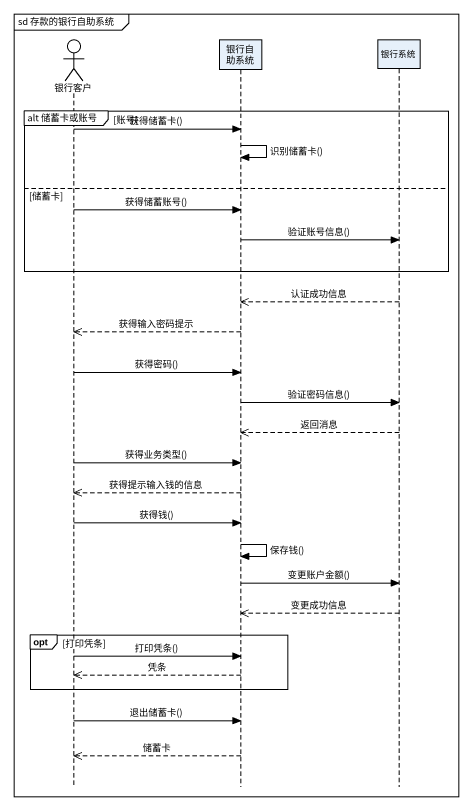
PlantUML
@startuml
mainframe sd 存款的银行自助系统
hide footbox
actor 银行客户
participant 银行自助系统
participant 银行系统

group alt 储蓄卡或账号 [账号]
  银行客户 -> 银行自助系统 : 获得储蓄卡()
  银行自助系统 -> 银行自助系统 : 识别储蓄卡()
else 储蓄卡
  银行客户 -> 银行自助系统 : 获得储蓄账号()
  银行自助系统 -> 银行系统 : 验证账号信息()
end
银行系统 -->> 银行自助系统 : 认证成功信息
银行自助系统 -->> 银行客户 : 获得输入密码提示
银行客户 -> 银行自助系统 : 获得密码()
银行自助系统 -> 银行系统 : 验证密码信息()
银行系统 -->> 银行自助系统 : 返回消息
银行客户 -> 银行自助系统 : 获得业务类型()
银行自助系统 -->> 银行客户 : 获得提示输入钱的信息
银行客户 -> 银行自助系统 : 获得钱()
银行自助系统 -> 银行自助系统 : 保存钱()
银行自助系统 -> 银行系统 : 变更账户金额()
银行系统 -->> 银行自助系统 : 变更成功信息
opt 打印凭条
  银行客户 -> 银行自助系统 : 打印凭条()
  银行自助系统 -->> 银行客户 : 凭条
end
银行客户 -> 银行自助系统 : 退出储蓄卡()
银行自助系统 -->> 银行客户 : 储蓄卡
@enduml
